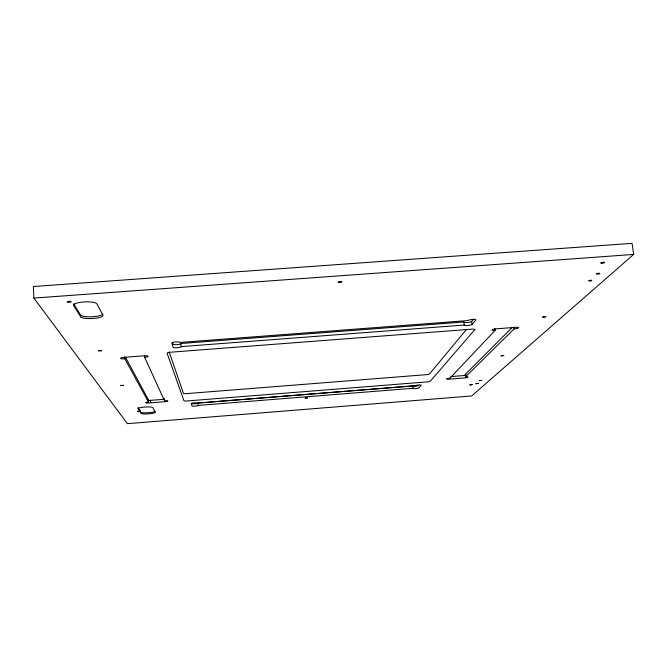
<?xml version="1.0" encoding="UTF-8"?>
<svg xmlns="http://www.w3.org/2000/svg" width="667" height="667" viewBox="0 0 667 667"><rect width="100%" height="100%" fill="white"/><g stroke="black" fill="none" stroke-linecap="round" stroke-linejoin="round"><path stroke-width="1" d="M172.386 342.479L172.903 344.114A4.01 0.825 -3.8 0 0 177.147 344.614A4.01 0.825 -3.8 0 0 180.899 343.505L463.924 321.986A3.952 0.792 -6.7 0 0 467.083 322.553A3.952 0.792 -6.7 0 0 471.652 321.394L473.628 319.118M466.466 329.49L429.54 373.912A3.085 0.5 -6.1 0 1 426.063 374.696L186.702 393.597A3.135 0.517 -4.1 0 1 183.417 393.338L169.218 351.984M472.128 324.412L475.838 319.977A4.027 0.809 -6.8 0 0 472.645 319.385A4.027 0.809 -6.8 0 0 467.976 320.569L180.023 342.446A4.085 0.842 -3.8 0 0 175.696 341.929A4.085 0.842 -3.8 0 0 171.886 343.063L172.119 343.805A4.069 0.834 -3.8 0 0 172.078 343.997L173.112 347.232A4.019 0.817 -3.8 0 0 177.355 347.724A4.019 0.817 -3.8 0 0 181.116 346.623L464.274 325.037A3.96 0.784 -6.7 0 0 467.434 325.596A3.96 0.784 -6.7 0 0 472.003 324.445L471.677 321.361M494.839 328.464L495.081 330.432L450.042 378.097A3.102 0.484 -6.2 0 0 446.49 378.873A3.102 0.484 -6.2 0 0 449.024 379.164L464.44 377.947A3.11 0.484 -6.3 0 0 468.026 377.163A3.11 0.484 -6.3 0 0 465.533 376.863L465.258 374.437L512.181 327.497M465.533 376.863L514.015 328.981A3.852 0.734 -7.1 0 0 518.584 327.872A3.852 0.734 -7.1 0 0 515.674 327.339L496.623 328.798A3.852 0.734 -6.9 0 0 492.104 329.907A3.852 0.734 -6.9 0 0 495.081 330.432M633.65 254.427L471.677 395.965L127.405 423.662L33.875 298.082L33.35 286.518L632.049 243.338L633.65 254.427L33.875 298.082M191.829 403.527A3.035 0.475 -4.2 0 0 194.997 403.752A3.035 0.475 -4.2 0 0 197.882 403.043L412.931 385.935A2.993 0.459 -5.9 0 0 415.474 386.201A2.993 0.459 -5.9 0 0 418.826 385.468M198.049 405.428L413.181 388.277A2.993 0.459 -5.9 0 0 415.724 388.544A2.993 0.459 -5.9 0 0 419.076 387.81L421.219 385.259A3.035 0.467 -5.9 0 0 418.651 384.984A3.035 0.467 -5.9 0 0 415.241 385.734L197.374 403.068A3.077 0.484 -4.2 0 0 194.164 402.843A3.077 0.484 -4.2 0 0 191.246 403.552L191.996 405.911A3.035 0.467 -4.3 0 0 195.164 406.128A3.035 0.467 -4.3 0 0 198.049 405.428L197.882 403.043M164.774 399.241L152.209 400.233A3.168 0.509 -3.9 0 1 150.467 400.292A3.168 0.509 -3.9 0 1 147.507 400.567M450.809 376.588L464.165 375.529A3.102 0.492 -6.3 0 0 465.758 375.338M139.545 411.214C132.5 411.306 144.456 412.898 138.061 408.763A7.404 1.142 -3.9 0 1 144.781 407.07A7.404 1.142 -3.9 0 1 152.785 407.587L155.286 412.231A7.212 1.084 -3.9 0 1 148.716 413.84A7.212 1.084 -3.9 0 1 140.945 413.382L138.061 408.763M73.553 303.71L80.582 315.032A11.247 2.601 -2.6 0 0 91.696 316.783A11.247 2.601 -2.6 0 0 102.835 314.057M137.986 407.554L140.87 412.206A7.212 1.092 -3.9 0 0 147.699 412.74A7.212 1.092 -3.9 0 0 155.111 411.347M124.737 356.803L124.854 358.821L148.441 402.009A3.168 0.5 -3.9 0 0 145.748 402.868A3.168 0.5 -3.9 0 0 150.625 402.76A3.168 0.5 -3.9 0 0 152.368 402.701L164.932 401.709A3.16 0.5 -4 0 0 167.859 400.967A3.16 0.5 -4 0 0 164.491 400.734L144.631 357.304L144.497 355.286M125.654 357.612L148.282 399.525L148.441 402.009M513.773 327.013L514.015 328.981M463.924 321.986L464.274 325.037M412.931 385.935L413.181 388.277M180.899 343.505L181.116 346.623M164.324 398.257L164.432 399.908M150.467 400.292L150.625 402.76M124.854 358.821A3.935 0.767 -3.4 0 1 120.535 358.379A3.935 0.767 -3.4 0 1 124.045 357.337L143.947 355.811A3.919 0.767 -3.5 0 1 148.191 356.261A3.919 0.767 -3.5 0 1 144.631 357.304M147.515 399.6A3.168 0.509 -3.9 0 1 148.282 399.525M465.258 374.437A3.102 0.492 -6.3 0 1 466.025 374.395M98.524 350.792L101.776 350.634L98.524 350.792M120.685 385.518L123.453 385.359L120.685 385.518M469.835 384.917L472.178 384.684L469.835 384.917M475.98 383.675L478.331 383.433L475.98 383.675M479.348 380.599L481.741 380.365L479.348 380.599M501.05 355.828L503.735 355.561L501.05 355.828M542.646 317.083L545.781 316.758L542.646 317.083M588.836 280.774C592.163 282.066 593.305 278.831 588.836 280.774M596.465 273.812C599.816 275.321 601.809 271.769 596.465 273.812M474.771 329.706L430.332 381.149A3.085 0.484 -6 0 1 426.847 381.916L187.21 400.942A3.135 0.5 -4.2 0 1 183.925 400.7L167.125 353.26A3.927 0.775 -3.8 0 1 170.785 352.193L471.694 329.173A3.869 0.75 -6.7 0 1 474.771 329.706M305.186 397.999L307.504 397.865L305.186 397.999M80.674 316.825L73.653 305.569A11.731 2.801 -2.5 0 1 83.675 301.984A11.731 2.801 -2.5 0 1 96.873 303.869L102.968 315.174A11.256 2.585 -2.7 0 1 93.263 318.476A11.256 2.585 -2.7 0 1 80.674 316.825M601.634 263.298A1.951 0.442 -8.6 0 0 604.569 262.506A1.951 0.442 -8.6 0 0 601.734 262.498A1.951 0.442 -8.6 0 0 601.634 263.298M68.051 302.218A1.993 0.475 -2.3 0 0 71.211 301.767A1.993 0.475 -2.3 0 0 68.443 301.376A1.993 0.475 -2.3 0 0 68.051 302.218M339.019 282.466A1.918 0.475 -5.6 0 0 342.004 281.833A1.918 0.475 -5.6 0 0 339.278 281.616A1.918 0.475 -5.6 0 0 339.019 282.466"/></g></svg>
